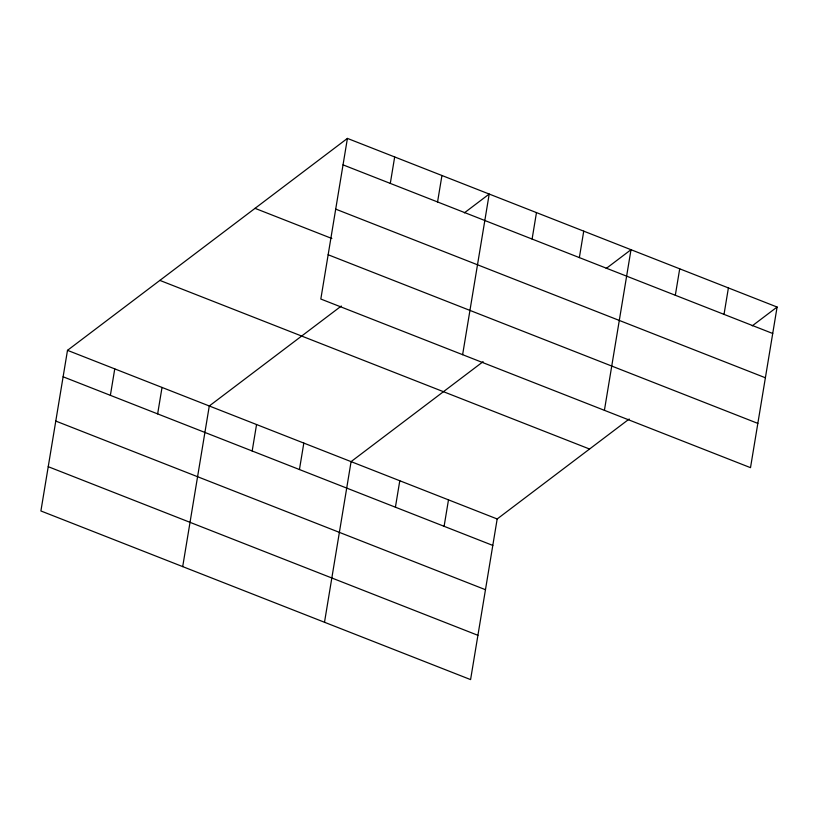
<?xml version="1.0" encoding="UTF-8"?>
<svg xmlns="http://www.w3.org/2000/svg" width="818" height="818" viewBox="0 0 818 818"><rect width="100%" height="100%" fill="white"/><g stroke="black" fill="none" stroke-linecap="round" stroke-linejoin="round"><path stroke-width="1.23" d="M347.415 138.406L320.82 299.03L750.505 467.661L777.1 307.036L347.415 138.406L67.495 350.339L40.9 510.964L470.585 679.594L497.18 518.97L629.206 419.01M110.379 395.339L114.755 368.887M157.649 413.888L162.025 387.435M182.7 566.608L209.285 405.984L341.321 306.024M252.179 450.994L256.555 424.532M299.439 469.542L303.826 443.08M390.298 183.406L394.675 156.954M324.501 622.263L351.086 461.628L483.111 361.668M437.558 201.954L441.945 175.502M395.411 507.201L399.787 480.749M462.62 354.685L489.205 194.05L464.379 212.854M444.102 526.311L448.489 499.859M532.099 239.06L536.475 212.598M579.359 257.609L583.735 231.146M604.41 410.329L631.005 249.705L606.179 268.498M675.32 295.267L679.707 268.815M724.022 314.378L728.398 287.926M752.263 325.84L777.1 307.036M343.028 164.858L772.724 333.488M335.697 209.132L765.392 377.773M255.032 208.345L331.842 238.488M328.151 254.756L757.836 423.387M159.868 280.4L589.553 449.031M67.495 350.339L497.18 518.97M63.109 376.791L492.804 545.422M55.777 421.065L485.473 589.706M48.231 466.689L477.916 635.32"/></g></svg>
